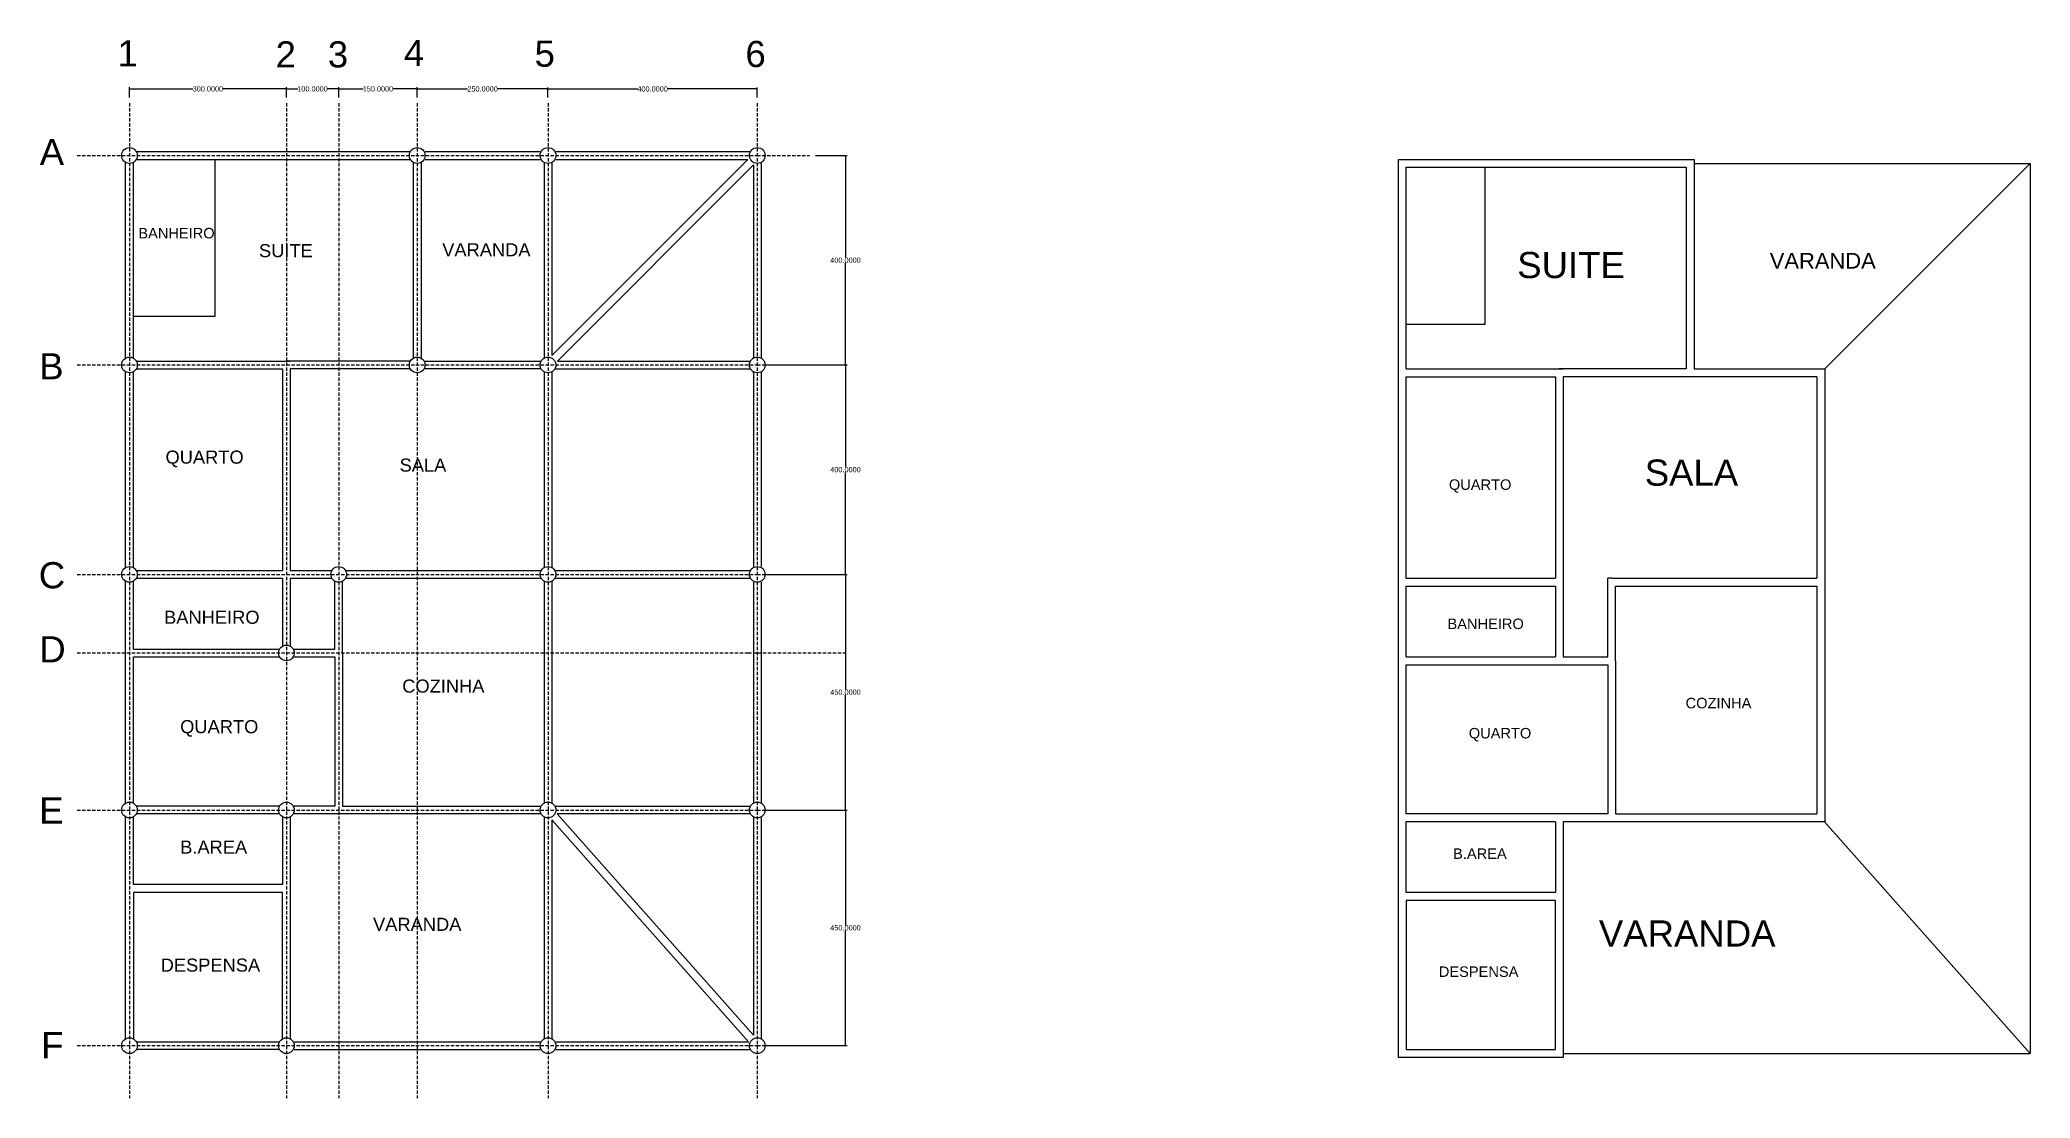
# Model space of a CAD drawing. Header units: millimetres. Extents: x 262 to 4066, y -72 to 1949.
import ezdxf

# ---------------------------------------------------------------- set-up
doc = ezdxf.new("R2010")
doc.units = ezdxf.units.MM
doc.linetypes.add('HIDDEN', pattern=[9.525, 6.35, -3.175])
for name, color, linetype in [('Cotas', 1, 'Continuous'), ('Estaca', 3, 'Continuous'), ('Textos', 1, 'Continuous'), ('Viga Baldrame', 2, 'Continuous')]:
    doc.layers.add(name, color=color, linetype=linetype)
doc.styles.get("Standard").update_dxf_attribs({"font": 'arial.ttf'})
doc.dimstyles.new('10cm', dxfattribs={"dimtxt": 10, "dimasz": 0.18, "dimexe": 3, "dimexo": 11, "dimgap": 0.09, "dimtad": 0, "dimtih": 1, "dimtoh": 1, "dimdec": 4, "dimzin": 0, "dimdsep": 46, "dimtxsty": 'Standard', "dimcen": 0.09, "dimadec": 0, "dimazin": 0, "dimtfac": 1, "dimtdec": 4, "dimtofl": 0, "dimtmove": 0, "dimatfit": 3, "dimfxl": 1, "dimtolj": 1, "dimtzin": 0, "dimarcsym": 0})

# ---------------------------------------------------------------- blocks, each defined once
blk = doc.blocks.new('*D24')
at = {"layer": 'Cotas', "color": 0, "lineweight": -2, "transparency": 16777216}
for p, q in [((433, 1839.3), (433, 1858.5)), ((433.2, 1855.5), (554.4, 1855.5)), ((732.9, 1855.5), (611.6, 1855.5)), ((733, 1839.3), (733, 1858.5))]:
    blk.add_line(p, q, dxfattribs=at)
at = {"layer": 'Cotas', "color": 0, "transparency": 16777216}
for points in [[(433.2, 1855.5), (433.2, 1855.4), (433, 1855.5)], [(732.9, 1855.5), (732.9, 1855.4), (733, 1855.5)]]:
    blk.add_solid(points, dxfattribs=at)
at = {"layer": 'Defpoints', "color": 0, "transparency": 16777216}
for p in [(433, 1828.3), (733, 1855.5), (733, 1828.3)]:
    blk.add_point(p, dxfattribs=at)
at = {"layer": 'Cotas', "color": 0, "transparency": 16777216, "insert": (583, 1855.5), "char_height": 10, "attachment_point": 5}
blk.add_mtext('\\A1;300.0000', dxfattribs=at)
blk = doc.blocks.new('*D25')
at = {"layer": 'Cotas', "color": 0, "lineweight": -2, "transparency": 16777216}
for p, q in [((733, 1839.3), (733, 1858.5)), ((733.2, 1855.5), (754.9, 1855.5)), ((832.9, 1855.5), (811.2, 1855.5)), ((833, 1839.3), (833, 1858.5))]:
    blk.add_line(p, q, dxfattribs=at)
at = {"layer": 'Cotas', "color": 0, "transparency": 16777216}
for points in [[(733.2, 1855.5), (733.2, 1855.4), (733, 1855.5)], [(832.9, 1855.5), (832.9, 1855.4), (833, 1855.5)]]:
    blk.add_solid(points, dxfattribs=at)
at = {"layer": 'Defpoints', "color": 0, "transparency": 16777216}
for p in [(733, 1828.3), (833, 1855.5), (833, 1828.3)]:
    blk.add_point(p, dxfattribs=at)
at = {"layer": 'Cotas', "color": 0, "transparency": 16777216, "insert": (783, 1855.5), "char_height": 10, "attachment_point": 5}
blk.add_mtext('\\A1;100.0000', dxfattribs=at)
blk = doc.blocks.new('*D26')
at = {"layer": 'Cotas', "color": 0, "lineweight": -2, "transparency": 16777216}
for p, q in [((833, 1839.3), (833, 1858.5)), ((833.2, 1855.5), (879.9, 1855.5)), ((982.9, 1855.5), (936.2, 1855.5)), ((983, 1839.3), (983, 1858.5))]:
    blk.add_line(p, q, dxfattribs=at)
at = {"layer": 'Cotas', "color": 0, "transparency": 16777216}
for points in [[(833.2, 1855.5), (833.2, 1855.4), (833, 1855.5)], [(982.9, 1855.5), (982.9, 1855.4), (983, 1855.5)]]:
    blk.add_solid(points, dxfattribs=at)
at = {"layer": 'Defpoints', "color": 0, "transparency": 16777216}
for p in [(833, 1828.3), (983, 1855.5), (983, 1828.3)]:
    blk.add_point(p, dxfattribs=at)
at = {"layer": 'Cotas', "color": 0, "transparency": 16777216, "insert": (908, 1855.5), "char_height": 10, "attachment_point": 5}
blk.add_mtext('\\A1;150.0000', dxfattribs=at)
blk = doc.blocks.new('*D27')
at = {"layer": 'Cotas', "color": 0, "lineweight": -2, "transparency": 16777216}
for p, q in [((983, 1839.3), (983, 1858.4)), ((983.2, 1855.4), (1079.4, 1855.4)), ((1232.9, 1855.4), (1136.7, 1855.4)), ((1233, 1839.3), (1233, 1858.4))]:
    blk.add_line(p, q, dxfattribs=at)
at = {"layer": 'Cotas', "color": 0, "transparency": 16777216}
for points in [[(983.2, 1855.5), (983.2, 1855.4), (983, 1855.4)], [(1232.9, 1855.5), (1232.9, 1855.4), (1233, 1855.4)]]:
    blk.add_solid(points, dxfattribs=at)
at = {"layer": 'Defpoints', "color": 0, "transparency": 16777216}
for p in [(983, 1828.3), (1233, 1855.4), (1233, 1828.3)]:
    blk.add_point(p, dxfattribs=at)
at = {"layer": 'Cotas', "color": 0, "transparency": 16777216, "insert": (1108, 1855.4), "char_height": 10, "attachment_point": 5}
blk.add_mtext('\\A1;250.0000', dxfattribs=at)
blk = doc.blocks.new('*D28')
at = {"layer": 'Cotas', "color": 0, "lineweight": -2, "transparency": 16777216}
for p, q in [((1233, 1839.3), (1233, 1858.4)), ((1233.2, 1855.4), (1404.2, 1855.4)), ((1632.9, 1855.4), (1461.8, 1855.4)), ((1633, 1839.3), (1633, 1858.4))]:
    blk.add_line(p, q, dxfattribs=at)
at = {"layer": 'Cotas', "color": 0, "transparency": 16777216}
for points in [[(1233.2, 1855.4), (1233.2, 1855.4), (1233, 1855.4)], [(1632.9, 1855.4), (1632.9, 1855.4), (1633, 1855.4)]]:
    blk.add_solid(points, dxfattribs=at)
at = {"layer": 'Defpoints', "color": 0, "transparency": 16777216}
for p in [(1233, 1828.3), (1633, 1855.4), (1633, 1828.3)]:
    blk.add_point(p, dxfattribs=at)
at = {"layer": 'Cotas', "color": 0, "transparency": 16777216, "insert": (1433, 1855.4), "char_height": 10, "attachment_point": 5}
blk.add_mtext('\\A1;400.0000', dxfattribs=at)
blk = doc.blocks.new('*D29')
at = {"layer": 'Cotas', "color": 0, "lineweight": -2, "transparency": 16777216}
for p, q in [((1744, 1728.3), (1804.7, 1728.3)), ((1801.7, 1728.1), (1801.7, 1533.5)), ((1801.7, 1328.5), (1801.7, 1523.1)), ((1744, 1328.3), (1804.7, 1328.3))]:
    blk.add_line(p, q, dxfattribs=at)
at = {"layer": 'Cotas', "color": 0, "transparency": 16777216}
for points in [[(1801.7, 1728.1), (1801.7, 1728.1), (1801.7, 1728.3)], [(1801.7, 1328.5), (1801.7, 1328.5), (1801.7, 1328.3)]]:
    blk.add_solid(points, dxfattribs=at)
at = {"layer": 'Defpoints', "color": 0, "transparency": 16777216}
for p in [(1733, 1728.3), (1733, 1328.3), (1801.7, 1328.3)]:
    blk.add_point(p, dxfattribs=at)
at = {"layer": 'Cotas', "color": 0, "transparency": 16777216, "insert": (1801.7, 1528.3), "char_height": 10, "attachment_point": 5}
blk.add_mtext('\\A1;400.0000', dxfattribs=at)
blk = doc.blocks.new('*D30')
at = {"layer": 'Cotas', "color": 0, "lineweight": -2, "transparency": 16777216}
for p, q in [((1644, 1328.3), (1804.7, 1328.3)), ((1801.7, 1328.1), (1801.7, 1133.5)), ((1801.7, 928.5), (1801.7, 1123.1)), ((1644, 928.3), (1804.7, 928.3))]:
    blk.add_line(p, q, dxfattribs=at)
at = {"layer": 'Cotas', "color": 0, "transparency": 16777216}
for points in [[(1801.6, 1328.1), (1801.7, 1328.1), (1801.7, 1328.3)], [(1801.6, 928.5), (1801.7, 928.5), (1801.7, 928.3)]]:
    blk.add_solid(points, dxfattribs=at)
at = {"layer": 'Defpoints', "color": 0, "transparency": 16777216}
for p in [(1633, 1328.3), (1633, 928.3), (1801.7, 928.3)]:
    blk.add_point(p, dxfattribs=at)
at = {"layer": 'Cotas', "color": 0, "transparency": 16777216, "insert": (1801.7, 1128.3), "char_height": 10, "attachment_point": 5}
blk.add_mtext('\\A1;400.0000', dxfattribs=at)
blk = doc.blocks.new('*D31')
at = {"layer": 'Cotas', "color": 0, "lineweight": -2, "transparency": 16777216}
for p, q in [((1644, 928.3), (1804.7, 928.3)), ((1801.7, 928.1), (1801.7, 708.5)), ((1801.7, 478.5), (1801.7, 698.1)), ((1644, 478.3), (1804.7, 478.3))]:
    blk.add_line(p, q, dxfattribs=at)
at = {"layer": 'Cotas', "color": 0, "transparency": 16777216}
for points in [[(1801.6, 928.1), (1801.7, 928.1), (1801.7, 928.3)], [(1801.6, 478.5), (1801.7, 478.5), (1801.7, 478.3)]]:
    blk.add_solid(points, dxfattribs=at)
at = {"layer": 'Defpoints', "color": 0, "transparency": 16777216}
for p in [(1633, 928.3), (1633, 478.3), (1801.7, 478.3)]:
    blk.add_point(p, dxfattribs=at)
at = {"layer": 'Cotas', "color": 0, "transparency": 16777216, "insert": (1801.7, 703.3), "char_height": 10, "attachment_point": 5}
blk.add_mtext('\\A1;450.0000', dxfattribs=at)
blk = doc.blocks.new('*D32')
at = {"layer": 'Cotas', "color": 0, "lineweight": -2, "transparency": 16777216}
for p, q in [((1644, 478.3), (1804.7, 478.3)), ((1801.7, 478.1), (1801.7, 258.5)), ((1801.7, 28.5), (1801.7, 248.1)), ((1644, 28.3), (1804.7, 28.3))]:
    blk.add_line(p, q, dxfattribs=at)
at = {"layer": 'Cotas', "color": 0, "transparency": 16777216}
for points in [[(1801.6, 478.1), (1801.7, 478.1), (1801.7, 478.3)], [(1801.6, 28.5), (1801.7, 28.5), (1801.7, 28.3)]]:
    blk.add_solid(points, dxfattribs=at)
at = {"layer": 'Defpoints', "color": 0, "transparency": 16777216}
for p in [(1633, 478.3), (1633, 28.3), (1801.7, 28.3)]:
    blk.add_point(p, dxfattribs=at)
at = {"layer": 'Cotas', "color": 0, "transparency": 16777216, "insert": (1801.7, 253.3), "char_height": 10, "attachment_point": 5}
blk.add_mtext('\\A1;450.0000', dxfattribs=at)

msp = doc.modelspace()

# ---------------------------------------------------------------- linework, layer by layer
for points in [[(1614.93527, 1720.78872), (1240.54187, 1346.39532)], [(1618.04187, 1735.78872), (1620.05149, 1735.78872)], [(1640.54187, 1713.28872), (1640.54187, 1715.29834)], [(2858.45212, 1313.28872), (2858.45212, 1720.78872), (3423.45212, 1720.78872), (3423.45212, 1320.78872)], [(3423.45212, 1713.28872), (4065.95212, 1713.28872)], [(3673.45212, 1320.78872), (4065.95212, 1713.28872)], [(4065.95212, 1713.28872), (4065.95212, 1213.28872)], [(2873.45212, 1320.78872), (2873.45212, 1705.78872), (3408.45212, 1705.78872), (3408.45212, 1320.78872)], [(2873.45212, 1705.78872), (3023.45212, 1705.78872)], [(3023.45212, 1705.78872), (3023.45212, 1405.78872), (2873.45212, 1405.78872)], [(1625.54187, 1341.2791), (1625.54187, 1343.28872)], [(1640.54187, 1343.28872), (1640.54187, 1341.2791)], [(425.54187, 941.2791), (425.54187, 1315.29834)], [(1625.54187, 1313.28872), (1625.54187, 1315.29834)], [(1640.54187, 1315.29834), (1640.54187, 1313.28872)], [(2858.45212, 913.28872), (2858.45212, 1313.28872)], [(2858.45212, 913.28872), (2858.45212, 1313.28872)], [(2873.45212, 1320.78872), (3173.45212, 1320.78872)], [(2873.45212, 1305.78872), (3158.45212, 1305.78872), (3158.45212, 920.78872)], [(2873.45212, 920.78872), (2873.45212, 1305.78872)], [(3408.45212, 1320.78872), (3165.95212, 1320.78872)], [(3173.45212, 1305.78872), (3173.45212, 770.78872)], [(3658.45212, 1305.78872), (3173.45212, 1305.78872)], [(3423.45212, 1320.78872), (3673.45212, 1320.78872), (3673.45212, 1213.28872)], [(3658.45212, 1305.78872), (3658.45212, 1213.28872)], [(3673.45212, 1213.28872), (3673.45212, 455.78872), (3273.45212, 455.78872)], [(3658.45212, 1213.28872), (3658.45212, 920.78872)], [(4065.95212, 1213.28872), (4065.95212, 13.28872)], [(2858.45212, 763.28872), (2858.45212, 913.28872)], [(2873.45212, 920.78872), (3158.45212, 920.78872)], [(3258.45212, 770.78872), (3258.45212, 920.78872)], [(3265.95212, 920.78872), (3258.45212, 920.78872)], [(3265.95212, 920.78872), (3658.45212, 920.78872)], [(2873.45212, 770.78872), (2873.45212, 905.78872)], [(2873.45212, 905.78872), (3158.45212, 905.78872)], [(3158.45212, 905.78872), (3158.45212, 770.78872)], [(3273.45212, 763.28872), (3273.45212, 905.78872)], [(3273.45212, 905.78872), (3658.45212, 905.78872)], [(3658.45212, 905.78872), (3658.45212, 470.78872)], [(2858.45212, 463.28872), (2858.45212, 763.28872)], [(2873.45212, 770.78872), (3158.45212, 770.78872)], [(3173.45212, 770.78872), (3258.45212, 770.78872)], [(3273.45212, 763.28872), (3273.45212, 470.78872)], [(2873.45212, 470.78872), (2873.45212, 755.78872)], [(2873.45212, 755.78872), (3258.45212, 755.78872)], [(3258.45212, 755.78872), (3258.45212, 470.78872), (2873.45212, 470.78872)], [(840.54187, 470.78872), (746.03225, 470.78872)], [(1625.54187, 493.28872), (1625.54187, 491.2791)], [(1625.54187, 465.29834), (1625.54187, 463.28872)], [(1640.54187, 491.2791), (1640.54187, 493.28872)], [(1640.54187, 463.28872), (1640.54187, 465.29834)], [(2858.45212, 313.28872), (2858.45212, 463.28872)], [(3273.45212, 470.78872), (3658.45212, 470.78872)], [(3158.45212, 455.78872), (3158.45212, 320.78872), (2873.45212, 320.78872), (2873.45212, 455.78872)], [(3158.45212, 455.78872), (2873.45212, 455.78872)], [(3173.45212, 455.78872), (3173.45212, 163.28872)], [(3273.45212, 455.78872), (3173.45212, 455.78872)], [(4065.95212, 13.28872), (3673.45212, 454.85122)], [(3173.45212, 313.28872), (3173.45212, 5.78872), (2858.45212, 5.78872), (2858.45212, 28.7172)], [(2858.45212, 28.7172), (2858.45212, 313.28872)], [(1640.54187, 43.28872), (1640.54187, 41.2791)], [(3173.45212, 13.28872), (4065.95212, 13.28872)]]:
    msp.add_lwpolyline(points)
msp.add_lwpolyline([(2873.45212, 20.78872), (3158.45212, 20.78872), (3158.45212, 305.78872), (2873.45212, 305.78872)], close=True)
at = {"layer": 'Cotas', "linetype": 'HIDDEN'}
for points in [[(433.04187, 1828.28872), (433.04187, -72.0207)], [(733.04187, 1828.28872), (733.04187, -72.0207)], [(833.04187, 1828.28872), (833.04187, -72.0207)], [(983.04187, 1828.28872), (983.04187, -72.0207)], [(1233.04187, 1828.28872), (1233.04187, -72.0207)], [(1633.04187, 1828.28872), (1633.04187, -72.0207)], [(333.04187, 1728.28872), (1633.04187, 1728.28872), (1733.04187, 1728.28872)], [(333.04187, 1328.28872), (1633.04187, 1328.28872), (1733.04187, 1328.28872)], [(333.04187, 928.28872), (1633.04187, 928.28872), (1733.04187, 928.28872)], [(333.04187, 778.28872), (1615.37884, 778.28872), (1801.65377, 778.28872)], [(333.04187, 478.28872), (1633.04187, 478.28872), (1733.04187, 478.28872)], [(333.04187, 28.28872), (1633.04187, 28.28872), (1733.04187, 28.28872)]]:
    msp.add_lwpolyline(points, dxfattribs=at)
at = {"layer": 'Estaca'}
for centre in [(433.04187, 1728.28872), (983.04187, 1728.28872), (1233.04187, 1728.28872), (1633.04187, 1728.28872), (433.04187, 1328.28872), (983.04187, 1328.28872), (1233.04187, 1328.28872), (1633.04187, 1328.28872), (433.04187, 928.28872), (833.04187, 928.28872), (1233.04187, 928.28872), (1633.04187, 928.28872), (733.04187, 778.28872), (433.04187, 478.28872), (733.04187, 478.28872), (1233.04187, 478.28872), (1633.04187, 478.28872), (433.04187, 28.28872), (733.04187, 28.28872), (1233.04187, 28.28872), (1633.04187, 28.28872)]:
    msp.add_circle(centre, 15, dxfattribs=at)
at = {"layer": 'Viga Baldrame'}
for p, q in [((1240.54187, 915.29834), (1240.54187, 491.2791)), ((1220.05149, 470.78872), (746.03225, 470.78872)), ((1240.54187, 459.48633), (1240.54187, 41.2791)), ((1620.05149, 470.78872), (1250.56716, 470.78872))]:
    msp.add_line(p, q, dxfattribs=at)
for points in [[(425.54187, 1341.2791), (425.54187, 1715.29834)], [(446.03225, 1720.78872), (596.03225, 1720.78872), (596.03225, 1420.78872), (446.03225, 1420.78872), (440.54187, 1420.78872)], [(440.54187, 1341.2791), (440.54187, 1715.29834)], [(446.03225, 1735.78872), (970.05149, 1735.78872)], [(446.03225, 1720.78872), (970.05149, 1720.78872)], [(975.54187, 1715.29834), (975.54187, 1341.2791)], [(990.54187, 1715.29834), (990.54187, 1341.2791)], [(998.04187, 1735.78872), (1218.04187, 1735.78872)], [(998.04187, 1720.78872), (1218.04187, 1720.78872)], [(1225.54187, 1715.29834), (1225.54187, 1341.2791)], [(1614.93527, 1720.78872), (1240.54187, 1346.39532)], [(1240.54187, 1715.29834), (1240.54187, 1346.39532)], [(1248.04187, 1735.78872), (1618.04187, 1735.78872)], [(1248.04187, 1720.78872), (1614.93527, 1720.78872)], [(1640.54187, 1713.28872), (1640.54187, 1343.28872)], [(1625.54187, 1710.18212), (1251.14847, 1335.78872)], [(1625.54187, 1710.18212), (1625.54187, 1343.28872)], [(446.03225, 1335.78872), (740.54187, 1335.78872)], [(970.05149, 1335.78872), (733.04187, 1335.78872)], [(996.03225, 1335.78872), (1220.05149, 1335.78872)], [(1251.14847, 1335.78872), (1620.05149, 1335.78872)], [(425.54187, 941.2791), (425.54187, 1315.29834)], [(440.54187, 941.2791), (440.54187, 1315.29834)], [(446.03225, 1320.78872), (725.54187, 1320.78872), (725.54187, 935.78872)], [(740.54187, 1320.78872), (740.54187, 935.78872)], [(970.05149, 1320.78872), (740.54187, 1320.78872)], [(1220.05149, 1320.78872), (996.03225, 1320.78872)], [(1225.54187, 1315.29834), (1225.54187, 1228.28872)], [(1240.54187, 1315.29834), (1240.54187, 1228.28872)], [(1246.03225, 1320.78872), (1620.05149, 1320.78872)], [(1625.54187, 1313.28872), (1625.54187, 1228.28872)], [(1640.54187, 1313.28872), (1640.54187, 1228.28872)], [(1225.54187, 1228.28872), (1225.54187, 941.2791)], [(1240.54187, 1228.28872), (1240.54187, 941.2791)], [(1625.54187, 1228.28872), (1625.54187, 943.28872)], [(1640.54187, 1228.28872), (1640.54187, 943.28872)], [(425.54187, 778.28872), (425.54187, 915.29834)], [(440.54187, 785.78872), (440.54187, 915.29834)], [(446.03225, 935.78872), (725.54187, 935.78872)], [(446.03225, 920.78872), (725.54187, 920.78872)], [(725.54187, 920.78872), (725.54187, 791.2791)], [(740.54187, 935.78872), (820.05149, 935.78872)], [(740.54187, 920.78872), (740.54187, 791.2791)], [(740.54187, 920.78872), (820.05149, 920.78872)], [(825.54187, 785.78872), (825.54187, 915.29834)], [(840.54187, 778.28872), (840.54187, 915.29834)], [(846.03225, 935.78872), (1220.05149, 935.78872)], [(846.03225, 920.78872), (1220.05149, 920.78872)], [(1225.54187, 915.29834), (1225.54187, 491.2791)], [(1246.03225, 935.78872), (1620.05149, 935.78872)], [(1246.03225, 920.78872), (1620.05149, 920.78872)], [(1625.54187, 913.28872), (1625.54187, 493.28872)], [(1640.54187, 913.28872), (1640.54187, 493.28872)], [(425.54187, 491.2791), (425.54187, 778.28872)], [(440.54187, 785.78872), (720.05149, 785.78872)], [(440.54187, 770.78872), (720.05149, 770.78872)], [(440.54187, 491.2791), (440.54187, 770.78872)], [(746.03225, 785.78872), (825.54187, 785.78872)], [(825.54187, 770.78872), (825.54187, 485.78872), (746.03225, 485.78872)], [(746.03225, 770.78872), (825.54187, 770.78872)], [(840.54187, 778.28872), (840.54187, 485.78872)], [(425.54187, 328.28872), (425.54187, 465.29834)], [(725.54187, 465.29834), (725.54187, 335.78872), (440.54187, 335.78872), (440.54187, 465.29834)], [(720.05149, 485.78872), (446.03225, 485.78872)], [(720.05149, 470.78872), (446.03225, 470.78872)], [(740.54187, 465.29834), (740.54187, 178.28872)], [(840.54187, 485.78872), (1220.05149, 485.78872)], [(1225.54187, 465.29834), (1225.54187, 41.2791)], [(1616.36404, 35.78872), (1240.54187, 459.48633)], [(1246.03225, 485.78872), (1620.05149, 485.78872)], [(1625.54187, 48.04652), (1250.56716, 470.78872)], [(1625.54187, 463.28872), (1625.54187, 48.04652)], [(1640.54187, 463.28872), (1640.54187, 43.28872)], [(425.54187, 41.2791), (425.54187, 328.28872)], [(725.54187, 41.2791), (725.54187, 320.78872), (440.54187, 320.78872), (440.54187, 41.2791)], [(740.54187, 328.28872), (740.54187, 41.2791)], [(446.03225, 35.78872), (720.05149, 35.78872)], [(720.05149, 20.78872), (446.03225, 20.78872)], [(748.04187, 35.78872), (1218.04187, 35.78872)], [(748.04187, 20.78872), (1218.04187, 20.78872)], [(1248.04187, 35.78872), (1616.36404, 35.78872)], [(1248.04187, 20.78872), (1618.04187, 20.78872)]]:
    msp.add_lwpolyline(points, dxfattribs=at)

# ---------------------------------------------------------------- texts
at = {"attachment_point": 1}
for s, width, insert, char_height in [('SUITE', 345.1992378, (3085.55453, 1544.12742), 50), ('VARANDA', 138.4912461, (3568.20971, 1542.2374), 30), ('SALA', 310.5995129, (3329.25283, 1147.67135), 50), ('QUARTO', 237.8956155, (2954.90023, 1109.74488), 20), ('BANHEIRO', 140.5932574, (2952.20187, 843.91721), 20), ('COZINHA', 270.3424613, (3407.359, 692.53617), 20), ('QUARTO', 180, (2992.91025, 635), 20), ('B.AREA', 150, (2962.91025, 405), 20), ('VARANDA', 530.17879, (3241.58914, 267.48221), 50), ('DESPENSA', 162.3567535, (2935.66048, 179.58285), 20)]:
    msp.add_mtext_dynamic_manual_height_columns(s, width=width, gutter_width=12.5, heights=[0], dxfattribs=dict(at, insert=insert, char_height=char_height))
at = {"layer": 'Cotas'}
for s, p in [('1', (410.26336, 1898.50309)), ('2', (712.51036, 1896.45185)), ('3', (812.22797, 1896.47545)), ('4', (957.46485, 1899.19975)), ('5', (1207.37579, 1897.82533)), ('6', (1610.35935, 1897.1912)), ('A', (261.59766, 1710.10626)), ('B', (260.57478, 1300.78008)), ('C', (259.73534, 901.67852)), ('D', (260.80257, 760.23203)), ('E', (260.44603, 452.27106)), ('F', (264.30281, 4.22334))]:
    msp.add_text(s, height=50, dxfattribs=at).set_placement(p)
at = {"layer": 'Textos', "attachment_point": 1}
for s, width, gutter_width, insert, char_height in [('BANHEIRO ', 280, 3579.08235, (450, 1590), 20), ('VARANDA', 138.4912461, 12.5, (1030.90393, 1560.75977), 25), ('SUITE', 345.1992378, 12.5, (680.67025, 1559.12742), 25), ('QUARTO', 237.8956155, 12.5, (501.98998, 1164.74488), 25), ('SALA', 310.5995129, 12.5, (949.38445, 1149.49004), 25), ('BANHEIRO', 140.5932574, 12.5, (499.29162, 858.91721), 25), ('COZINHA', 270.3424613, 12.5, (954.44875, 727.53617), 25), ('QUARTO', 180, 12.5, (530, 650), 25), ('B.AREA', 150, 12.5, (530, 420), 25), ('VARANDA', 530.17879, 12.5, (898.67889, 272.48221), 25), ('DESPENSA', 162.3567535, 12.5, (492.75023, 194.58285), 25)]:
    msp.add_mtext_dynamic_manual_height_columns(s, width=width, gutter_width=gutter_width, heights=[0], dxfattribs=dict(at, insert=insert, char_height=char_height))

# ---------------------------------------------------------------- dimensions: what is measured, and where the dimension line sits
at = {"layer": 'Cotas'}
for base, p1, p2, picture, middle in [((733.04187, 1855.45174), (433.04187, 1828.28872), (733.04187, 1828.28872), '*D24', (583.04187, 1855.45174)), ((833.04187, 1855.45174), (733.04187, 1828.28872), (833.04187, 1828.28872), '*D25', (783.04187, 1855.45174)), ((983.04187, 1855.45174), (833.04187, 1828.28872), (983.04187, 1828.28872), '*D26', (908.04187, 1855.45174)), ((1233.04187, 1855.42174), (983.04187, 1828.28872), (1233.04187, 1828.28872), '*D27', (1108.04187, 1855.42174)), ((1633.04187, 1855.39174), (1233.04187, 1828.28872), (1633.04187, 1828.28872), '*D28', (1433.04187, 1855.39174))]:
    dim = msp.add_linear_dim(base=base, p1=p1, p2=p2, dimstyle='10cm', dxfattribs=at)
    dim.commit()
    dim.dimension.update_dxf_attribs({"geometry": picture, "text_midpoint": middle})
for base, p1, p2, picture, middle in [((1801.68377, 1328.28872), (1733.04187, 1728.28872), (1733.04187, 1328.28872), '*D29', (1801.68377, 1528.28872)), ((1801.65377, 928.28872), (1633.04187, 1328.28872), (1633.04187, 928.28872), '*D30', (1801.65377, 1128.28872)), ((1801.65377, 478.28872), (1633.04187, 928.28872), (1633.04187, 478.28872), '*D31', (1801.65377, 703.28872)), ((1801.65377, 28.28872), (1633.04187, 478.28872), (1633.04187, 28.28872), '*D32', (1801.65377, 253.28872))]:
    dim = msp.add_linear_dim(base=base, p1=p1, p2=p2, angle=90, dimstyle='10cm', dxfattribs=at)
    dim.commit()
    dim.dimension.update_dxf_attribs({"geometry": picture, "text_midpoint": middle})

doc.saveas('drawing.dxf')
